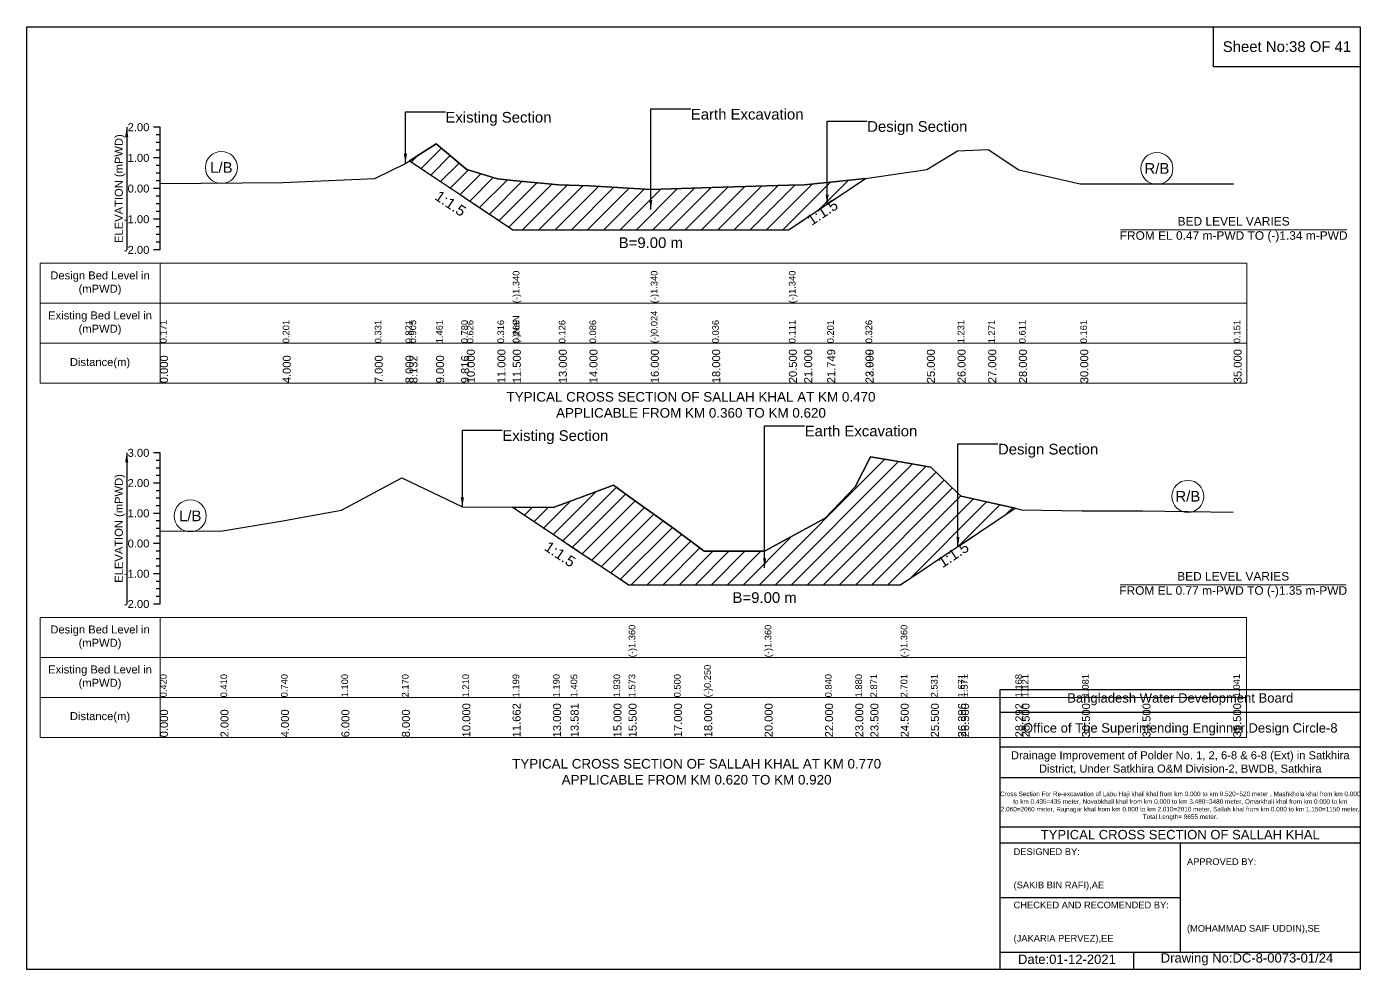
# Model space of a CAD drawing. Header units: inches. Extents: x 93000 to 506000, y -4242 to 0.
# Drawn here: x 470000 to 476000, y -4242 to 0 of the extents above; entities that cross this region are included whole.
import ezdxf

# ---------------------------------------------------------------- set-up
doc = ezdxf.new("R2010")
doc.units = ezdxf.units.IN
doc.header["$LTSCALE"] = 7
doc.header["$MEASUREMENT"] = 0
doc.linetypes.add('DASHED', pattern=[0.75, 0.5, -0.25])
for name, color, linetype, lineweight in [('Cross section Data Border', 7, 'Continuous', 9), ('Cross Section Labels', 7, 'Continuous', 9), ('Design_Bed_Level for Xsection', 7, 'DASHED', 25), ('Existing_Bed_Level for Xsection', 7, 'Continuous', 25), ('Long Section Labels', 7, 'Continuous', 9)]:
    doc.layers.add(name, color=color, linetype=linetype, lineweight=lineweight)
doc.styles.get("Standard").update_dxf_attribs({"font": 'arial.ttf'})
doc.dimstyles.get("Standard").update_dxf_attribs({"dimtxt": 0.18, "dimasz": 0.18, "dimexe": 0.18, "dimexo": 0.0625, "dimgap": 0.09, "dimtad": 0, "dimtih": 1, "dimtoh": 1, "dimdec": 4, "dimzin": 0, "dimdsep": 46, "dimtxsty": 'Standard', "dimcen": 0.09, "dimadec": 0, "dimazin": 0, "dimtfac": 1, "dimtdec": 4, "dimtofl": 0, "dimtmove": 0, "dimatfit": 3, "dimfxl": 1, "dimtolj": 1, "dimtzin": 0, "dimarcsym": 0})

msp = doc.modelspace()

# ---------------------------------------------------------------- hatches: boundary and pattern name
at = {"layer": 'Existing_Bed_Level for Xsection'}
h = msp.add_hatch(dxfattribs=at)
h.set_pattern_fill('ANSI31', color=256, scale=414, style=0)
h.paths.add_polyline_path([(471722.2, -603.7), (471842, -683.6), (471954.6, -758.7), (471980, -775.6), (472118, -867.6), (472187, -913.6), (472394, -913.6), (472532, -913.6), (472808, -913.6), (473084, -913.6), (473429, -913.6), (473498, -867.6), (473601.4, -798.7), (473773.8, -683.7), (473601.4, -701), (473498, -711.3), (473429, -713.4), (473084, -723.7), (472808, -732), (472532, -716.8), (472394, -711.3), (472187, -691.6), (472118, -685.1), (471980, -642.3), (471954.6, -621.1), (471842, -527.1)])
h = msp.add_hatch(dxfattribs=at)
h.set_pattern_fill('ANSI31', color=256, scale=408, style=0)
h.paths.add_polyline_path([(472186, -2162.9), (472368, -2284.3), (472447, -2337), (472640, -2465.6), (472708, -2511), (472912, -2511), (473048, -2511), (473320, -2511), (473592, -2511), (473728, -2511), (473796, -2511), (473932, -2511), (474068, -2420.3), (474189.8, -2339.1), (474204, -2329.6), (474447.7, -2167.2), (474204, -2112.3), (474189.8, -2098.8), (474068, -1981.8), (473932, -1958.7), (473796, -1935.5), (473728, -2070.3), (473592, -2211.8), (473320, -2360), (473048, -2360), (472912, -2258), (472708, -2112.1), (472640, -2063.5), (472447, -2134.9), (472368, -2164.2)])

# ---------------------------------------------------------------- linework, layer by layer
for points in [[(470000, 0), (476000, 0), (476000, -4242), (470000, -4242)], [(475340, 0), (476000, 0), (476000, -180), (475340, -180)]]:
    msp.add_lwpolyline(points, close=True)
for points in [[(474380, -4242), (474380, -2982), (476000, -2982)], [(474380, -3084), (476000, -3084)], [(474380, -3240), (476000, -3240)], [(474380, -3378), (476000, -3378)], [(474380, -3600), (476000, -3600)], [(474380, -3672), (476000, -3672)], [(475190, -3672), (475190, -4164)], [(474380, -3918), (475190, -3918)], [(474380, -4164), (476000, -4164)], [(474980, -4164), (474980, -4242)]]:
    msp.add_lwpolyline(points)
at = {"layer": 'Cross section Data Border'}
for points in [[(470060, -1064.7), (475490, -1064.7), (475490, -1604.7), (470060, -1604.7)], [(470060, -2658), (475488, -2658), (475488, -3198), (470060, -3198)]]:
    msp.add_lwpolyline(points, close=True, dxfattribs=at)
for points in [[(470600, -1064.7), (470600, -1604.7)], [(470060, -1244.7), (475490, -1244.7)], [(470060, -1424.7), (475490, -1424.7)], [(470600, -2658), (470600, -3198)], [(470060, -2838), (475488, -2838)], [(470060, -3018), (475488, -3018)]]:
    msp.add_lwpolyline(points, dxfattribs=at)
at = {"layer": 'Cross Section Labels'}
for points in [[(474921, -913.6), (475939, -913.6)], [(474919, -2511), (475937, -2511)]]:
    msp.add_lwpolyline(points, dxfattribs=at)
for centre in [(470876, -634), (475085, -638.2), (475224, -2113.7), (470736, -2201.6)]:
    msp.add_circle(centre, 72, dxfattribs=at)
at = {"layer": 'Design_Bed_Level for Xsection'}
for points in [[(471722.2, -603.7), (471954.6, -758.7), (472187, -913.6), (472808, -913.6), (473429, -913.6), (473601.4, -798.7), (473773.8, -683.7)], [(472186, -2162.9), (472447, -2337), (472708, -2511), (473320, -2511), (473932, -2511), (474189.8, -2339.1), (474447.7, -2167.2)]]:
    msp.add_lwpolyline(points, dxfattribs=at)
at = {"layer": 'Existing_Bed_Level for Xsection'}
for points in [[(470600, -452.7), (470570, -452.7)], [(470600, -1004.7), (470600, -866.7), (470600, -728.7), (470600, -590.7), (470600, -452.7)], [(470600, -487.2), (470582, -487.2)], [(470600, -521.7), (470582, -521.7)], [(470600, -705.1), (471152, -701), (471566, -683), (471704, -615.4), (471722.2, -603.7), (471842, -527.1), (471954.6, -621.1), (471980, -642.3), (472118, -685.1), (472187, -691.6), (472187, -691.6), (472394, -711.3), (472532, -716.8), (472808, -732), (472808, -732), (473084, -723.7), (473429, -713.4), (473429, -713.4), (473498, -711.3), (473601.4, -701), (473773.8, -683.7), (473774, -683.7), (474050, -642.3), (474188, -558.8), (474326, -553.3), (474464, -644.4), (474740, -706.5), (475430, -707.9)], [(470600, -590.7), (470570, -590.7)], [(470600, -556.2), (470582, -556.2)], [(470600, -625.2), (470582, -625.2)], [(470600, -659.7), (470582, -659.7)], [(470600, -694.2), (470582, -694.2)], [(470600, -728.7), (470570, -728.7)], [(470600, -763.2), (470582, -763.2)], [(470600, -797.7), (470582, -797.7)], [(470600, -832.2), (470582, -832.2)], [(470600, -866.7), (470570, -866.7)], [(470600, -901.2), (470582, -901.2)], [(470600, -935.7), (470582, -935.7)], [(470600, -1004.7), (470570, -1004.7)], [(470600, -970.2), (470582, -970.2)], [(470600, -1918), (470570, -1918)], [(470600, -2598), (470600, -2462), (470600, -2326), (470600, -2190), (470600, -2054), (470600, -1918)], [(470600, -1952), (470582, -1952)], [(470600, -2268.9), (470872, -2270.2), (471144, -2225.4), (471416, -2176.4), (471688, -2030.9), (471960, -2161.4), (472186, -2162.9), (472368, -2164.2), (472447, -2134.9), (472640, -2063.5), (472708, -2112.1), (472708, -2112.1), (472912, -2258), (473048, -2360), (473320, -2360), (473320, -2360), (473592, -2211.8), (473728, -2070.3), (473796, -1935.5), (473932, -1958.7), (473932, -1958.7), (474068, -1981.8), (474189.8, -2098.8), (474204, -2112.3), (474447.7, -2167.2), (474476, -2173.5), (474748, -2179), (475020, -2179), (475428, -2184.4)], [(470600, -1986), (470582, -1986)], [(470600, -2020), (470582, -2020)], [(470600, -2054), (470570, -2054)], [(470600, -2088), (470582, -2088)], [(470600, -2122), (470582, -2122)], [(470600, -2156), (470582, -2156)], [(470600, -2190), (470570, -2190)], [(470600, -2224), (470582, -2224)], [(470600, -2258), (470582, -2258)], [(470600, -2326), (470570, -2326)], [(470600, -2292), (470582, -2292)], [(470600, -2360), (470582, -2360)], [(470600, -2394), (470582, -2394)], [(470600, -2428), (470582, -2428)], [(470600, -2462), (470570, -2462)], [(470600, -2496), (470582, -2496)], [(470600, -2530), (470582, -2530)], [(470600, -2564), (470582, -2564)], [(470600, -2598), (470570, -2598)]]:
    msp.add_lwpolyline(points, dxfattribs=at)
for points in [[(471722.2, -603.7), (471842, -683.6), (471954.6, -758.7), (471980, -775.6), (472118, -867.6), (472187, -913.6), (472187, -913.6), (472394, -913.6), (472532, -913.6), (472808, -913.6), (472808, -913.6), (473084, -913.6), (473429, -913.6), (473429, -913.6), (473498, -867.6), (473601.4, -798.7), (473773.8, -683.7), (473773.8, -683.7), (473773.8, -683.7), (473601.4, -701), (473498, -711.3), (473429, -713.4), (473429, -713.4), (473084, -723.7), (472808, -732), (472808, -732), (472532, -716.8), (472394, -711.3), (472187, -691.6), (472187, -691.6), (472118, -685.1), (471980, -642.3), (471954.6, -621.1), (471842, -527.1)], [(472186, -2162.9), (472368, -2284.3), (472447, -2337), (472640, -2465.6), (472708, -2511), (472708, -2511), (472912, -2511), (473048, -2511), (473320, -2511), (473320, -2511), (473592, -2511), (473728, -2511), (473796, -2511), (473932, -2511), (473932, -2511), (474068, -2420.3), (474189.8, -2339.1), (474204, -2329.6), (474447.7, -2167.2), (474204, -2112.3), (474189.8, -2098.8), (474068, -1981.8), (473932, -1958.7), (473932, -1958.7), (473796, -1935.5), (473728, -2070.3), (473592, -2211.8), (473320, -2360), (473320, -2360), (473048, -2360), (472912, -2258), (472708, -2112.1), (472708, -2112.1), (472640, -2063.5), (472447, -2134.9), (472368, -2164.2)]]:
    msp.add_lwpolyline(points, close=True, dxfattribs=at)

# ---------------------------------------------------------------- texts
at = {"attachment_point": 5}
for s, insert, char_height in [('Sheet No:38 OF 41', (475670, -90), 48), ('Bangladesh Water Development Board', (475190, -3027), 42), ('Office of The Superintending Enginner,Design Circle-8', (475190, -3162), 42)]:
    msp.add_mtext(s, dxfattribs=dict(at, insert=insert, char_height=char_height))
for s, insert, char_height, width, attachment_point in [('Drainage Improvement of Polder No. 1, 2, 6-8 & 6-8 (Ext) in Satkhira District, Under Satkhira O&M Division-2, BWDB, Satkhira', (475190, -3312), 36, 1680, 5), ('Cross Section For Re-excavation of Labu Haji khali khal from km 0.000 to km 0.520=520 meter , Mashkhola khal from km 0.000 to km 0.435=435 meter, Novabkhali khal from km 0.000 to km 3.480=3480 meter, Omarkhali khal from km 0.000 to km 2.060=2060 meter, Rajnagar khal from km 0.000 to km 2.010=2010 meter, Sallah khal from km 0.000 to km 1.150=1150 meter, Total Length= 9655 meter. ', (475190, -3507), 20.5611, 1620, 5), ('TYPICAL CROSS SECTION OF SALLAH KHAL', (475190, -3636), 42, 1680, 5), ('DESIGNED BY:^J^J^J(SAKIB BIN RAFI),AE', (474440, -3792), 30, 840, 4), ('APPROVED BY:^J^J^J^J^J^J(MOHAMMAD SAIF UDDIN),SE', (475220, -3912), 30, 840, 4), ('CHECKED AND RECOMENDED BY:^J^J^J(JAKARIA PERVEZ),EE', (474440, -4032), 30, 840, 4), ('Date:01-12-2021', (474680, -4197), 42, 840, 5), ('Drawing No:DC-8-0073-01/24', (475490, -4197), 42, 1320, 5)]:
    msp.add_mtext(s, dxfattribs=dict(insert=insert, char_height=char_height, width=width, attachment_point=attachment_point))
at = {"layer": 'Cross section Data Border', "char_height": 36, "width": 480, "attachment_point": 5}
for s, insert in [('Design Bed Level in (mPWD)', (470330, -1154.7)), ('Existing Bed Level in (mPWD)', (470330, -1334.7)), ('Distance(m)', (470330, -1514.7)), ('Design Bed Level in (mPWD)', (470330, -2748)), ('Existing Bed Level in (mPWD)', (470330, -2928)), ('Distance(m)', (470330, -3108))]:
    msp.add_mtext(s, dxfattribs=dict(at, insert=insert))
at = {"layer": 'Cross Section Labels'}
for s, insert, char_height, attachment_point in [('Existing Section', (471884, -383.7), 48, 1), ('Earth Excavation', (472988, -369.9), 48, 1), ('Design Section', (473781.4, -425.1), 48, 1), ('L/B', (470876, -634), 48, 5), ('R/B', (475085, -638.2), 48, 5), ('BED LEVEL VARIES ^JFROM EL 0.47 m-PWD TO (-)1.34 m-PWD', (475430, -913.6), 38.4, 5), ('B=9.00 m', (472808, -948.1), 48, 2), ('TYPICAL CROSS SECTION OF SALLAH KHAL AT KM 0.470^JAPPLICABLE FROM KM 0.360 TO KM 0.620', (472988.7, -1702.1), 43.2, 5), ('Earth Excavation', (473500, -1795.6), 48, 1), ('Existing Section', (472140, -1816), 48, 1), ('Design Section', (474369.8, -1877.2), 48, 1), ('R/B', (475224, -2113.7), 48, 5), ('L/B', (470736, -2201.6), 48, 5), ('BED LEVEL VARIES ^JFROM EL 0.77 m-PWD TO (-)1.35 m-PWD', (475428, -2511), 38.4, 5), ('B=9.00 m', (473320, -2545), 48, 2), ('TYPICAL CROSS SECTION OF SALLAH KHAL AT KM 0.770^JAPPLICABLE FROM KM 0.620 TO KM 0.920', (473014, -3353.1), 43.2, 5)]:
    msp.add_mtext(s, dxfattribs=dict(at, insert=insert, char_height=char_height, attachment_point=attachment_point))
at = {"layer": 'Cross Section Labels', "char_height": 48, "attachment_point": 2}
for insert, rotation in [((471920.1, -775.9), 326.30993), ((473566.9, -815.9), 33.69007), ((472413, -2354), 326.30993), ((474155.8, -2356.1), 33.69007)]:
    msp.add_mtext('1:1.5', dxfattribs=dict(at, insert=insert, rotation=rotation))
at = {"layer": 'Existing_Bed_Level for Xsection', "char_height": 36, "attachment_point": 6}
for s, insert in [('2.00', (470552, -452.7)), ('1.00', (470552, -590.7)), ('0.00', (470552, -728.7)), ('-1.00', (470552, -866.7)), ('-2.00', (470552, -1004.7)), ('3.00', (470552, -1918)), ('2.00', (470552, -2054)), ('1.00', (470552, -2190)), ('0.00', (470552, -2326)), ('-1.00', (470552, -2462)), ('-2.00', (470552, -2598))]:
    msp.add_mtext(s, dxfattribs=dict(at, insert=insert))
at = {"layer": 'Existing_Bed_Level for Xsection', "char_height": 36, "attachment_point": 5, "rotation": 90}
for insert in [(470420, -728.7), (470420, -2258)]:
    msp.add_mtext('ELEVATION (mPWD)', dxfattribs=dict(at, insert=insert))
at = {"layer": 'Long Section Labels', "attachment_point": 1, "rotation": 90}
for s, insert, char_height in [('(-)1.340', (472187, -1244.7), 30), ('(-)1.340', (472808, -1244.7), 30), ('(-)1.340', (473429, -1244.7), 30), ('(-)NaN', (472187, -1424.7), 30), ('(-)0.024', (472808, -1424.7), 30), ('(-)0.024', (472808, -1424.7), 30), ('(-)0.024', (472808, -1424.7), 30), ('0.171', (470600, -1424.7), 30), ('0.201', (471152, -1424.7), 30), ('0.331', (471566, -1424.7), 30), ('0.821', (471704, -1424.7), 30), ('0.905', (471722.2, -1424.7), 30), ('1.461', (471842, -1424.7), 30), ('0.780', (471954.6, -1424.7), 30), ('0.626', (471980, -1424.7), 30), ('0.626', (471980, -1424.7), 30), ('0.316', (472118, -1424.7), 30), ('0.269', (472187, -1424.7), 30), ('0.269', (472187, -1424.7), 30), ('0.126', (472394, -1424.7), 30), ('0.126', (472394, -1424.7), 30), ('0.086', (472532, -1424.7), 30), ('0.036', (473084, -1424.7), 30), ('0.111', (473429, -1424.7), 30), ('0.111', (473429, -1424.7), 30), ('0.111', (473429, -1424.7), 30), ('0.201', (473601.4, -1424.7), 30), ('0.326', (473773.8, -1424.7), 30), ('0.326', (473774, -1424.7), 30), ('1.231', (474188, -1424.7), 30), ('1.271', (474326, -1424.7), 30), ('0.611', (474464, -1424.7), 30), ('0.161', (474740, -1424.7), 30), ('0.151', (475430, -1424.7), 30), ('0.000', (470600, -1604.7), 36), ('4.000', (471152, -1604.7), 36), ('7.000', (471566, -1604.7), 36), ('8.000', (471704, -1604.7), 36), ('8.132', (471722.2, -1604.7), 36), ('9.000', (471842, -1604.7), 36), ('9.816', (471954.6, -1604.7), 36), ('10.000', (471980, -1604.7), 36), ('11.000', (472118, -1604.7), 36), ('11.500', (472187, -1604.7), 36), ('11.500', (472187, -1604.7), 36), ('11.500', (472187, -1604.7), 36), ('13.000', (472394, -1604.7), 36), ('14.000', (472532, -1604.7), 36), ('16.000', (472808, -1604.7), 36), ('16.000', (472808, -1604.7), 36), ('16.000', (472808, -1604.7), 36), ('18.000', (473084, -1604.7), 36), ('20.500', (473429, -1604.7), 36), ('20.500', (473429, -1604.7), 36), ('20.500', (473429, -1604.7), 36), ('21.000', (473498, -1604.7), 36), ('21.749', (473601.4, -1604.7), 36), ('22.999', (473773.8, -1604.7), 36), ('23.000', (473774, -1604.7), 36), ('25.000', (474050, -1604.7), 36), ('26.000', (474188, -1604.7), 36), ('27.000', (474326, -1604.7), 36), ('28.000', (474464, -1604.7), 36), ('30.000', (474740, -1604.7), 36), ('35.000', (475430, -1604.7), 36), ('(-)1.360', (472708, -2838), 30), ('(-)1.360', (473320, -2838), 30), ('(-)1.360', (473932, -2838), 30), ('(-)0.250', (473048, -3018), 30), ('(-)0.250', (473048, -3018), 30), ('(-)0.250', (473048, -3018), 30), ('(-)0.250', (473048, -3018), 30), ('0.420', (470600, -3018), 30), ('0.410', (470872, -3018), 30), ('0.740', (471144, -3018), 30), ('1.100', (471416, -3018), 30), ('2.170', (471688, -3018), 30), ('1.210', (471960, -3018), 30), ('1.199', (472186, -3018), 30), ('1.190', (472368, -3018), 30), ('1.405', (472447, -3018), 30), ('1.930', (472640, -3018), 30), ('1.573', (472708, -3018), 30), ('1.573', (472708, -3018), 30), ('1.573', (472708, -3018), 30), ('0.500', (472912, -3018), 30), ('0.840', (473592, -3018), 30), ('1.880', (473728, -3018), 30), ('2.871', (473796, -3018), 30), ('2.701', (473932, -3018), 30), ('2.701', (473932, -3018), 30), ('2.701', (473932, -3018), 30), ('2.531', (474068, -3018), 30), ('1.671', (474189.8, -3018), 30), ('1.571', (474204, -3018), 30), ('1.168', (474447.7, -3018), 30), ('1.121', (474476, -3018), 30), ('1.081', (474748, -3018), 30), ('1.081', (474748, -3018), 30), ('1.041', (475428, -3018), 30), ('10.000', (471960, -3198), 36), ('11.662', (472186, -3198), 36), ('13.000', (472368, -3198), 36), ('13.581', (472447, -3198), 36), ('15.000', (472640, -3198), 36), ('15.500', (472708, -3198), 36), ('15.500', (472708, -3198), 36), ('15.500', (472708, -3198), 36), ('17.000', (472912, -3198), 36), ('18.000', (473048, -3198), 36), ('20.000', (473320, -3198), 36), ('20.000', (473320, -3198), 36), ('20.000', (473320, -3198), 36), ('22.000', (473592, -3198), 36), ('23.000', (473728, -3198), 36), ('23.500', (473796, -3198), 36), ('24.500', (473932, -3198), 36), ('24.500', (473932, -3198), 36), ('24.500', (473932, -3198), 36), ('25.500', (474068, -3198), 36), ('26.396', (474189.8, -3198), 36), ('26.500', (474204, -3198), 36), ('28.292', (474447.7, -3198), 36), ('28.500', (474476, -3198), 36), ('30.500', (474748, -3198), 36), ('32.500', (475020, -3198), 36), ('35.500', (475428, -3198), 36), ('0.000', (470600, -3198), 36), ('2.000', (470872, -3198), 36), ('4.000', (471144, -3198), 36), ('6.000', (471416, -3198), 36), ('8.000', (471688, -3198), 36)]:
    msp.add_mtext(s, dxfattribs=dict(at, insert=insert, char_height=char_height))

# ---------------------------------------------------------------- leaders
at = {"layer": 'Cross Section Labels', "annotation_type": 0, "has_hookline": 1, "hookline_direction": 0}
for points, text_width in [([(471704, -615.4), (471704, -383.7), (471883.9, -383.7)], 467.2), ([(472808, -822.8), (472808, -369.9), (472987.9, -369.9)], 497), ([(473601.4, -798.7), (473601.4, -425.1), (473781.3, -425.1)], 441.2), ([(473320, -2435.5), (473320, -1795.6), (473499.9, -1795.6)], 497), ([(471960, -2161.4), (471960, -1816), (472139.9, -1816)], 467.2), ([(474189.8, -2339.1), (474189.8, -1877.2), (474369.8, -1877.2)], 441.2)]:
    msp.add_leader(points, dimstyle='Standard', override={"dimasz": 43.2}, dxfattribs=dict(at, text_width=text_width))
at = {"layer": 'Existing_Bed_Level for Xsection'}
for points in [[(470450, -452.7), (470450, -1004.7)], [(470450, -1918), (470450, -2598)]]:
    msp.add_leader(points, dimstyle='Standard', override={"dimasz": 43.2}, dxfattribs=at)

doc.saveas('drawing.dxf')
